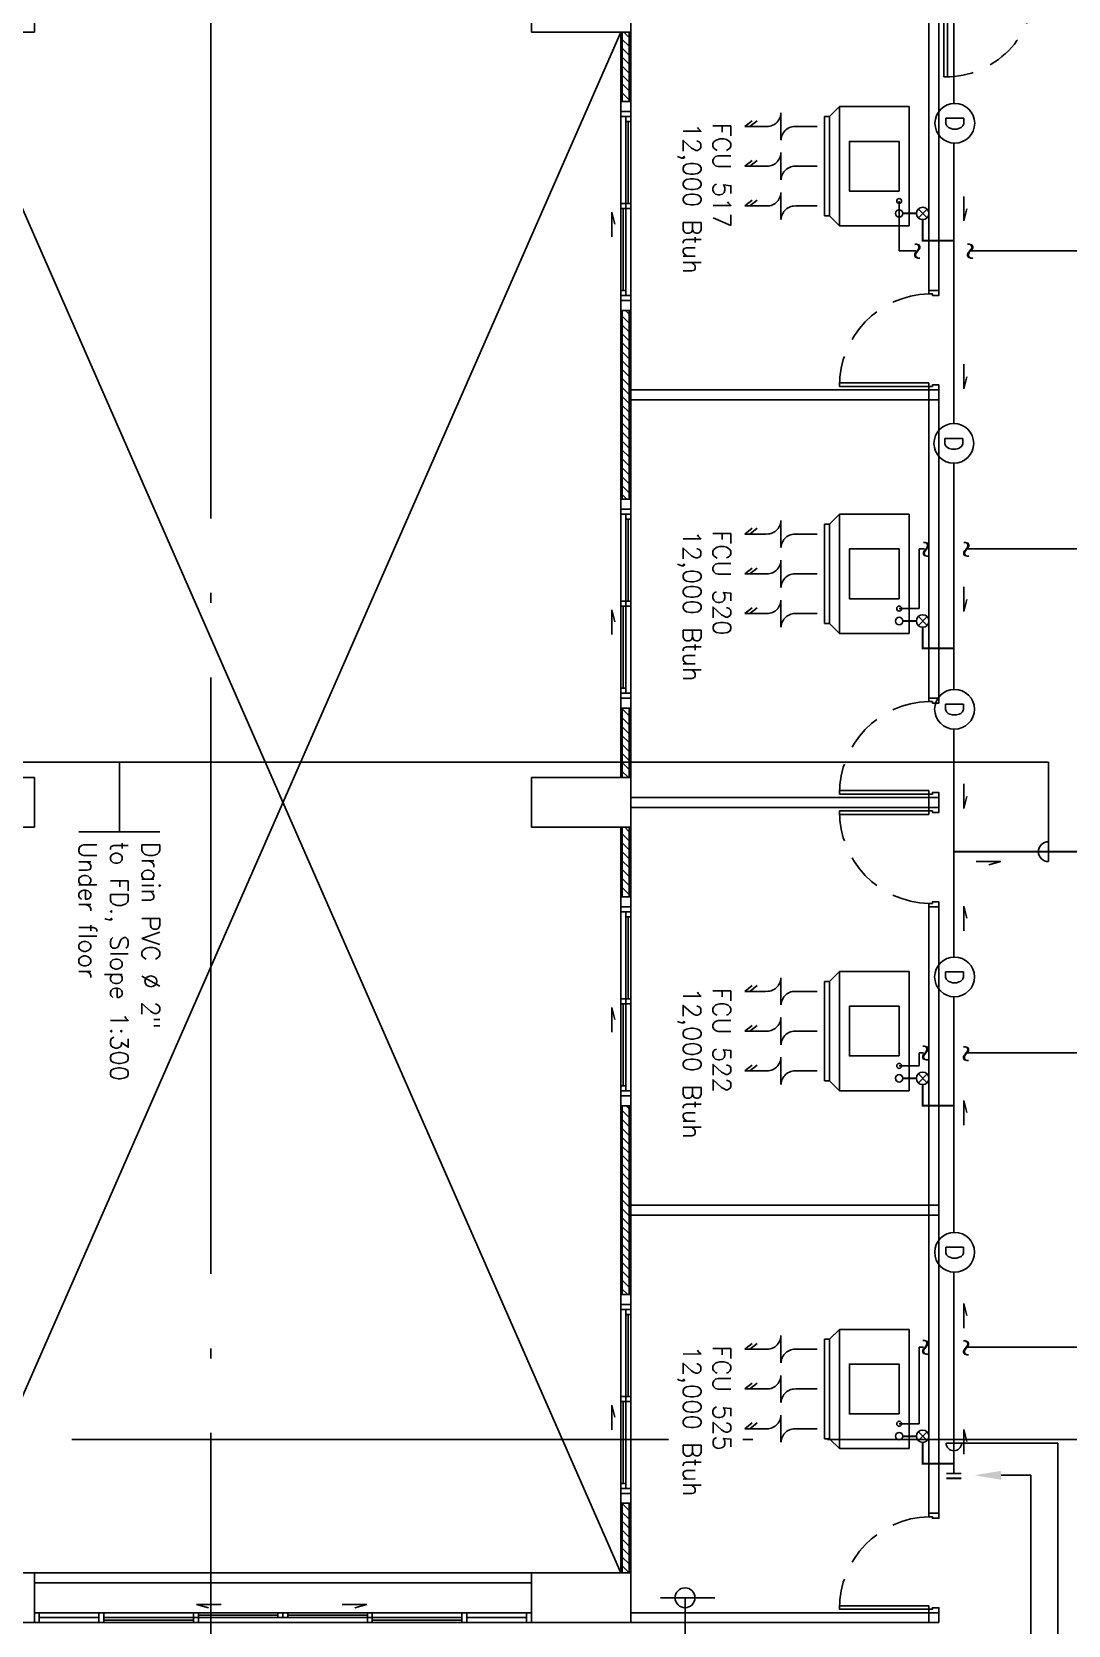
# Model space of a CAD drawing. Header units: millimetres. Extents: x -398 to 816, y -1 to 208.
# Drawn here: x 525.65 to 536.08, y 144.31 to 160.34 of the extents above; entities that cross this region are included whole.
import ezdxf
from ezdxf.enums import TextEntityAlignment as Align

# ---------------------------------------------------------------- set-up
doc = ezdxf.new("R2010")
doc.units = ezdxf.units.MM
doc.linetypes.add('ACAD_ISO04W100', pattern=[30, 24, -3, 0, -3])
doc.linetypes.add('DASHED', pattern=[0.75, 0.5, -0.25])
for name, color, linetype in [('AA_Column', 5, 'Continuous'), ('AA_Dim', 6, 'Continuous'), ('AA_Dim2', 6, 'Continuous'), ('AA_Door', 3, 'Continuous'), ('AA_Floor', 31, 'Continuous'), ('AA_Hatch', 8, 'Continuous'), ('AA_Wall', 1, 'Continuous'), ('AA_Window', 4, 'Continuous'), ('AC DRAIN', 240, 'Continuous'), ('AC FCU', 221, 'Continuous'), ('AC LINE', 171, 'Continuous')]:
    doc.layers.add(name, color=color, linetype=linetype)
doc.styles.add('Romand', font='romand.shx')
doc.styles.add('Romans', font='romans.shx')
doc.styles.get("Standard").update_dxf_attribs({"font": 'vit-s.shx'})
doc.dimstyles.new('overall', dxfattribs={"dimtxt": 0.25, "dimasz": 0.15, "dimexe": 0.3, "dimexo": 0.3, "dimgap": 0.18, "dimtad": 1, "dimzin": 0, "dimdsep": 46, "dimtxsty": 'Standard', "dimblk": 'ORIGIN', "dimcen": 0.015, "dimclrd": 256, "dimclre": 256, "dimclrt": 2, "dimadec": 0, "dimazin": 0, "dimtfac": 1, "dimtofl": 0, "dimtmove": 0, "dimatfit": 3, "dimldrblk": 'OPEN90', "dimfxl": 0, "dimtolj": 1, "dimtzin": 0, "dimarcsym": 0})
pattern_1 = [(315, (23.87015, 1262.65468), (0.0449012806, 0.0449012806), [])]

# ---------------------------------------------------------------- blocks, each defined once
blk = doc.blocks.new('door_90')
at = {"layer": 'AA_Door', "color": 9}
blk.add_lwpolyline([(0.07, 0.1), (0.07, 1), (0.035, 1), (0.035, 0.1)], close=True, dxfattribs=at)
for points in [[(0, 0), (0, 0.1), (0.035, 0.1), (0.035, 0.065), (0.05, 0.065), (0.05, 0), (0, 0)], [(1, 0), (1, 0.1), (0.965, 0.1), (0.965, 0.065), (0.95, 0.065), (0.95, 0), (1, 0)]]:
    blk.add_lwpolyline(points, dxfattribs=at)
at = {"layer": 'AA_Door', "color": 9, "linetype": 'DASHED', "ltscale": 0.75}
blk.add_arc((0.043, 0.077), 0.923, 1.5795, 90.5293, dxfattribs=at)
blk = doc.blocks.new('c')
at = {"layer": 'AA_Column', "color": 9}
blk.add_lwpolyline([(0.25, -0.5), (0.25, -0.5), (0.25, 0.5), (-0.25, 0.5), (-0.25, -0.5), (-0.25, -0.5), (-0.25, -0.5), (0.25, -0.5)], close=True, dxfattribs=at)
blk = doc.blocks.new('door_180s')
at = {"layer": 'AA_Door', "color": 9}
for points in [[(-0.1, 1.9), (0, 1.9), (0, 1.85), (-0.1, 1.85)], [(-0.05, 1.815), (0.85, 1.815), (0.85, 1.85), (-0.05, 1.85)], [(-0.05, 0.085), (-0.95, 0.085), (-0.95, 0.05), (-0.05, 0.05)], [(-0.1, 0.05), (0, 0.05), (0, 0), (-0.1, 0)]]:
    blk.add_lwpolyline(points, close=True, dxfattribs=at)
at = {"layer": 'AA_Door', "color": 9, "linetype": 'DASHED', "ltscale": 0.75}
for centre, start, end in [((-0.027, 1.826), 268.4655, 0.5022), ((-0.073, 0.074), 88.4655, 180.5022)]:
    blk.add_arc(centre, 0.877, start, end, dxfattribs=at)
blk = doc.blocks.new('_Origin')
at = {"layer": 'AA_Dim2', "color": 0, "lineweight": -2}
blk.add_line((0, 0), (-1, 0), dxfattribs=at)
blk.add_circle((0, 0), 0.5, dxfattribs=at)
blk = doc.blocks.new('_ArchTick')
at = {"color": 0, "linetype": 'ByBlock', "const_width": 0.15}
blk.add_lwpolyline([(-0.5, -0.5), (0.5, 0.5)], dxfattribs=at)
blk = doc.blocks.new('*D100')
at = {"layer": 'AA_Dim', "lineweight": -2}
for p, q in [((531.976, 144.585), (532.522, 144.585)), ((532.222, 144.385), (532.222, 139.335)), ((531.976, 139.335), (532.522, 139.335))]:
    blk.add_line(p, q, dxfattribs=at)
at = {"layer": 'Defpoints', "color": 0}
for p in [(531.676, 144.585), (531.676, 139.335), (532.222, 139.335)]:
    blk.add_point(p, dxfattribs=at)
at = {"layer": 'AA_Dim', "lineweight": -2, "xscale": 0.2, "yscale": 0.2, "zscale": 0.2}
for name, p, rotation in [('_Origin', (532.222, 144.585), 90), ('_ArchTick', (532.222, 139.335), 270)]:
    blk.add_blockref(name, p, dxfattribs=dict(at, rotation=rotation))
at = {"layer": 'AA_Dim', "color": 2, "insert": (531.892, 141.86), "char_height": 0.3, "attachment_point": 5, "rotation": 90}
blk.add_mtext('\\A1;5.25', dxfattribs=at)
blk = doc.blocks.new('_Open90')
at = {"layer": 'AA_Dim2', "color": 0, "lineweight": -2}
for p, q in [((0, 0), (-1, 0)), ((-0.5, 0.5), (0, 0)), ((0, 0), (-0.5, -0.5))]:
    blk.add_line(p, q, dxfattribs=at)
blk = doc.blocks.new('AC')
at = {"layer": 'AC FCU', "color": 8}
for p, q in [((-0.4, 1.651), (-0.342, 1.578)), ((-0.4, 1.444), (-0.4, 1.651)), ((0, 1.444), (0, 1.651)), ((0, 1.651), (0.058, 1.578)), ((0.4, 1.651), (0.458, 1.578)), ((0.4, 1.444), (0.4, 1.651)), ((-0.4, 1.601), (-0.342, 1.528)), ((0, 1.601), (0.058, 1.528)), ((0.4, 1.601), (0.458, 1.528)), ((-0.264, 1.289), (-0.536, 1.289)), ((0.136, 1.289), (-0.136, 1.289)), ((0.536, 1.289), (0.264, 1.289)), ((-0.4, 1.134), (-0.4, 0.926)), ((0, 1.134), (0, 0.926)), ((0.4, 1.134), (0.4, 0.926))]:
    blk.add_line(p, q, dxfattribs=at)
at = {"layer": 'AC FCU'}
for p, q in [((-0.5, 0.8), (-0.5, 0.85)), ((-0.5, 0.85), (0.5, 0.85)), ((0.5, 0.8), (0.5, 0.85)), ((-0.5, 0.8), (-0.6, 0.7)), ((-0.5, 0.8), (0.5, 0.8)), ((0.5, 0.8), (0.6, 0.7))]:
    blk.add_line(p, q, dxfattribs=at)
blk.add_lwpolyline([(-0.6, 0), (0.6, 0), (0.6, 0.7), (-0.6, 0.7)], close=True, dxfattribs=at)
at = {"layer": 'AC FCU', "color": 8}
blk.add_lwpolyline([(-0.25, 0.1), (-0.25, 0.6), (0.25, 0.6), (0.25, 0.1)], close=True, dxfattribs=at)
at = {"layer": 'AC FCU'}
blk.add_circle((-0.35, 0.1), 0.025, dxfattribs=at)
at = {"layer": 'AC FCU', "color": 8}
for centre, start, end in [((-0.26, 1.429), 173.9498, 268.5513), ((0.14, 1.429), 173.9498, 268.5513), ((0.54, 1.429), 173.9498, 268.5513), ((-0.54, 1.148), 353.9498, 88.5513), ((-0.14, 1.148), 353.9498, 88.5513), ((0.26, 1.148), 353.9498, 88.5513)]:
    blk.add_arc(centre, 0.14, start, end, dxfattribs=at)
blk = doc.blocks.new('DOWN')
at = {"layer": 'AC DRAIN'}
for p, q in [((-0.044, -0.044), (0.044, 0.044)), ((0.044, -0.044), (-0.044, 0.044))]:
    blk.add_line(p, q, dxfattribs=at)
blk.add_circle((0, 0), 0.0625, dxfattribs=at)
blk = doc.blocks.new('POINT_Drain')
at = {"layer": 'Defpoints'}
blk.add_circle((0, 0), 0.2, dxfattribs=at)
at = {"layer": 'AC DRAIN', "insert": (0, 0), "char_height": 0.18, "width": 0.25231, "attachment_point": 5, "style": 'Romans'}
blk.add_mtext('D', dxfattribs=at)

msp = doc.modelspace()

# ---------------------------------------------------------------- hatches: boundary and pattern name
at = {"layer": 'AA_Hatch'}
h = msp.add_hatch(dxfattribs=at)
h.set_pattern_fill('ANSI31', color=256, scale=0.02, angle=270, style=0)
h.set_pattern_definition(pattern_1)
h.paths.add_polyline_path([(531.661, 159.635), (531.661, 160.335), (531.591, 160.335), (531.591, 159.635)])
h = msp.add_hatch(dxfattribs=at)
h.set_pattern_fill('ANSI31', color=256, scale=0.02, angle=270, style=0)
h.set_pattern_definition(pattern_1)
h.paths.add_polyline_path([(531.661, 155.635), (531.661, 157.535), (531.591, 157.535), (531.591, 155.635)])
h = msp.add_hatch(dxfattribs=at)
h.set_pattern_fill('ANSI31', color=256, scale=0.02, angle=270, style=0)
h.set_pattern_definition(pattern_1)
h.paths.add_polyline_path([(531.661, 151.635), (531.661, 152.335), (531.591, 152.335), (531.591, 151.635)])
h.paths.add_polyline_path([(531.661, 152.835), (531.661, 153.535), (531.591, 153.535), (531.591, 152.835)])
h = msp.add_hatch(dxfattribs=at)
h.set_pattern_fill('ANSI31', color=256, scale=0.02, angle=270, style=0)
h.set_pattern_definition(pattern_1)
h.paths.add_polyline_path([(531.661, 147.635), (531.661, 149.236), (531.591, 149.236), (531.591, 147.635)])
h.paths.add_polyline_path([(531.661, 149.236), (531.661, 149.535), (531.591, 149.535), (531.591, 149.236)])
h = msp.add_hatch(dxfattribs=at)
h.set_pattern_fill('ANSI31', color=256, scale=0.02, angle=270, style=0)
h.set_pattern_definition(pattern_1)
h.paths.add_polyline_path([(531.661, 144.835), (531.661, 145.535), (531.591, 145.535), (531.591, 144.835)])

# ---------------------------------------------------------------- linework, layer by layer
at = {"layer": 'AA_Floor', "color": 8}
for p, q in [((531.576, 160.335), (524.776, 144.835)), ((524.776, 160.335), (531.576, 144.835))]:
    msp.add_line(p, q, dxfattribs=at)
at = {"layer": 'AA_Wall'}
for p, q in [((534.676, 160.735), (534.676, 157.7)), ((534.776, 160.735), (534.776, 157.685)), ((531.576, 160.335), (531.576, 159.535)), ((531.676, 160.335), (531.676, 159.535)), ((531.576, 157.635), (531.576, 155.535)), ((531.676, 157.635), (531.676, 155.535)), ((534.676, 156.77), (534.676, 153.6)), ((534.776, 156.785), (534.776, 153.585)), ((534.776, 156.735), (531.676, 156.735)), ((534.776, 156.635), (531.676, 156.635)), ((531.576, 153.63), (531.576, 152.835)), ((531.676, 153.635), (531.676, 152.835)), ((531.676, 152.635), (534.776, 152.635)), ((534.676, 152.67), (534.676, 152.5)), ((534.776, 152.685), (534.776, 152.485)), ((531.676, 152.535), (534.776, 152.535)), ((531.576, 152.335), (531.576, 151.535)), ((531.676, 152.335), (531.676, 151.535)), ((534.676, 151.57), (534.676, 145.4)), ((534.776, 151.585), (534.776, 145.385)), ((531.576, 149.635), (531.576, 147.535)), ((531.676, 149.635), (531.676, 147.535)), ((534.776, 148.535), (531.676, 148.535)), ((534.776, 148.435), (531.676, 148.435)), ((531.576, 145.63), (531.576, 144.835)), ((531.676, 145.635), (531.676, 144.835)), ((531.676, 144.435), (534.776, 144.435)), ((534.676, 144.47), (534.676, 144.335)), ((534.676, 144.335), (534.676, 144.47)), ((534.776, 144.485), (534.776, 144.335)), ((534.776, 144.335), (534.776, 144.485)), ((534.776, 144.335), (534.776, 144.435)), ((531.676, 144.335), (534.776, 144.335))]:
    msp.add_line(p, q, dxfattribs=at)
at = {"layer": 'AA_Wall', "color": 8}
for p, q in [((531.591, 160.335), (531.591, 159.635)), ((531.661, 160.335), (531.661, 159.635)), ((531.591, 157.535), (531.591, 155.635)), ((531.661, 157.535), (531.661, 155.635)), ((531.591, 153.535), (531.591, 152.835)), ((531.661, 153.535), (531.661, 152.835)), ((531.591, 152.335), (531.591, 151.635)), ((531.661, 152.335), (531.661, 151.635)), ((531.591, 149.535), (531.591, 147.635)), ((531.661, 149.535), (531.661, 147.635)), ((531.591, 145.535), (531.591, 144.835)), ((531.661, 145.535), (531.661, 144.835))]:
    msp.add_line(p, q, dxfattribs=at)
at = {"layer": 'AA_Wall', "color": 3}
for p, q in [((530.676, 144.835), (525.676, 144.835)), ((530.676, 144.735), (525.676, 144.735))]:
    msp.add_line(p, q, dxfattribs=at)
at = {"layer": 'AA_Wall'}
for points in [[(531.576, 159.635), (531.576, 159.535), (531.676, 159.535), (531.676, 159.635)], [(531.576, 157.635), (531.576, 157.535), (531.676, 157.535), (531.676, 157.635)], [(531.576, 155.635), (531.576, 155.535), (531.676, 155.535), (531.676, 155.635)], [(531.576, 153.635), (531.576, 153.535), (531.676, 153.535), (531.676, 153.635)], [(531.576, 151.635), (531.576, 151.535), (531.676, 151.535), (531.676, 151.635)], [(531.576, 149.635), (531.576, 149.535), (531.676, 149.535), (531.676, 149.635)], [(531.576, 147.635), (531.576, 147.535), (531.676, 147.535), (531.676, 147.635)], [(531.576, 145.635), (531.576, 145.535), (531.676, 145.535), (531.676, 145.635)]]:
    msp.add_lwpolyline(points, close=True, dxfattribs=at)
at = {"layer": 'AA_Window', "color": 8}
for p, q in [((531.576, 159.485), (531.576, 157.63)), ((531.626, 157.685), (531.626, 159.485)), ((531.676, 159.485), (531.676, 157.63)), ((531.484, 158.522), (531.517, 158.401)), ((531.484, 158.274), (531.484, 158.522)), ((531.626, 158.56), (531.676, 158.56)), ((531.576, 155.485), (531.576, 153.63)), ((531.626, 153.685), (531.626, 155.485)), ((531.676, 155.485), (531.676, 153.63)), ((531.484, 154.274), (531.484, 154.522)), ((531.484, 154.522), (531.517, 154.401)), ((531.626, 154.56), (531.676, 154.56)), ((531.576, 151.485), (531.576, 149.63)), ((531.626, 149.685), (531.626, 151.485)), ((531.676, 151.485), (531.676, 149.63)), ((531.484, 150.274), (531.484, 150.522)), ((531.484, 150.522), (531.517, 150.401)), ((531.626, 150.56), (531.676, 150.56)), ((531.576, 147.485), (531.576, 145.63)), ((531.626, 145.685), (531.626, 147.485)), ((531.676, 147.485), (531.676, 145.63)), ((531.484, 146.522), (531.517, 146.401)), ((531.484, 146.274), (531.484, 146.522)), ((531.626, 146.56), (531.676, 146.56)), ((525.726, 144.435), (526.326, 144.435)), ((526.376, 144.435), (527.276, 144.435)), ((527.554, 144.516), (527.306, 144.516)), ((527.306, 144.516), (527.427, 144.483)), ((529.026, 144.435), (527.326, 144.435)), ((528.176, 144.435), (528.176, 144.385)), ((528.772, 144.516), (529.02, 144.516)), ((529.02, 144.516), (528.9, 144.483)), ((529.976, 144.435), (529.076, 144.435)), ((530.626, 144.435), (530.026, 144.435)), ((525.726, 144.335), (526.326, 144.335)), ((526.376, 144.385), (527.276, 144.385)), ((526.376, 144.335), (527.276, 144.335)), ((527.326, 144.385), (528.151, 144.385)), ((529.026, 144.335), (527.326, 144.335)), ((528.151, 144.385), (529.026, 144.385)), ((529.976, 144.385), (529.076, 144.385)), ((529.976, 144.335), (529.076, 144.335)), ((530.626, 144.335), (530.026, 144.335))]:
    msp.add_line(p, q, dxfattribs=at)
at = {"layer": 'AA_Window'}
for p, q in [((531.651, 158.61), (531.651, 159.435)), ((531.601, 158.56), (531.601, 157.735)), ((531.651, 154.61), (531.651, 155.435)), ((531.601, 154.56), (531.601, 153.735)), ((531.651, 150.61), (531.651, 151.435)), ((531.601, 150.56), (531.601, 149.735)), ((531.651, 146.61), (531.651, 147.435)), ((531.601, 146.56), (531.601, 145.735)), ((527.326, 144.41), (528.126, 144.41)), ((528.226, 144.41), (529.026, 144.41)), ((526.326, 144.385), (525.726, 144.385)), ((526.376, 144.36), (527.276, 144.36)), ((529.976, 144.36), (529.076, 144.36)), ((530.626, 144.385), (530.026, 144.385))]:
    msp.add_line(p, q, dxfattribs=at)
at = {"layer": 'AA_Window', "color": 2}
for points in [[(531.676, 159.535), (531.576, 159.535), (531.576, 159.485), (531.676, 159.485)], [(531.676, 157.685), (531.576, 157.685), (531.576, 157.635), (531.676, 157.635)], [(531.676, 155.535), (531.576, 155.535), (531.576, 155.485), (531.676, 155.485)], [(531.676, 153.685), (531.576, 153.685), (531.576, 153.635), (531.676, 153.635)], [(531.676, 151.535), (531.576, 151.535), (531.576, 151.485), (531.676, 151.485)], [(531.676, 149.685), (531.576, 149.685), (531.576, 149.635), (531.676, 149.635)], [(531.676, 149.685), (531.576, 149.685), (531.576, 149.635), (531.676, 149.635)], [(531.676, 147.535), (531.576, 147.535), (531.576, 147.485), (531.676, 147.485)], [(531.676, 145.685), (531.576, 145.685), (531.576, 145.635), (531.676, 145.635)], [(525.726, 144.335), (525.726, 144.435), (525.676, 144.435), (525.676, 144.335)], [(526.376, 144.335), (526.376, 144.435), (526.326, 144.435), (526.326, 144.335)], [(529.976, 144.335), (529.976, 144.435), (530.026, 144.435), (530.026, 144.335)], [(530.626, 144.335), (530.626, 144.435), (530.676, 144.435), (530.676, 144.335)], [(527.276, 144.335), (527.276, 144.385), (527.326, 144.385), (527.326, 144.335)], [(529.076, 144.335), (529.076, 144.385), (529.026, 144.385), (529.026, 144.335)]]:
    msp.add_lwpolyline(points, close=True, dxfattribs=at)
at = {"layer": 'AA_Window'}
for points in [[(531.676, 159.435), (531.626, 159.435), (531.626, 159.485), (531.676, 159.485)], [(531.626, 158.61), (531.576, 158.61), (531.576, 158.56), (531.626, 158.56)], [(531.676, 158.61), (531.626, 158.61), (531.626, 158.56), (531.676, 158.56)], [(531.626, 157.735), (531.576, 157.735), (531.576, 157.685), (531.626, 157.685)], [(531.676, 155.435), (531.626, 155.435), (531.626, 155.485), (531.676, 155.485)], [(531.626, 154.61), (531.576, 154.61), (531.576, 154.56), (531.626, 154.56)], [(531.676, 154.61), (531.626, 154.61), (531.626, 154.56), (531.676, 154.56)], [(531.626, 153.735), (531.576, 153.735), (531.576, 153.685), (531.626, 153.685)], [(531.676, 151.435), (531.626, 151.435), (531.626, 151.485), (531.676, 151.485)], [(531.626, 150.61), (531.576, 150.61), (531.576, 150.56), (531.626, 150.56)], [(531.676, 150.61), (531.626, 150.61), (531.626, 150.56), (531.676, 150.56)], [(531.626, 149.735), (531.576, 149.735), (531.576, 149.685), (531.626, 149.685)], [(531.676, 147.435), (531.626, 147.435), (531.626, 147.485), (531.676, 147.485)], [(531.626, 146.61), (531.576, 146.61), (531.576, 146.56), (531.626, 146.56)], [(531.676, 146.61), (531.626, 146.61), (531.626, 146.56), (531.676, 146.56)], [(531.626, 145.735), (531.576, 145.735), (531.576, 145.685), (531.626, 145.685)], [(527.276, 144.385), (527.276, 144.435), (527.326, 144.435), (527.326, 144.385)], [(528.126, 144.385), (528.126, 144.435), (528.176, 144.435), (528.176, 144.385)], [(528.176, 144.385), (528.176, 144.435), (528.226, 144.435), (528.226, 144.385)], [(529.076, 144.385), (529.076, 144.435), (529.026, 144.435), (529.026, 144.385)]]:
    msp.add_lwpolyline(points, close=True, dxfattribs=at)
at = {"layer": 'AC DRAIN', "color": 1}
for p, q in [((535.026, 158.682), (535.026, 158.435)), ((535.026, 158.435), (535.058, 158.555)), ((535.026, 156.993), (535.026, 156.746)), ((535.026, 156.746), (535.058, 156.866)), ((535.026, 154.753), (535.026, 154.505)), ((535.026, 154.505), (535.058, 154.626)), ((535.026, 152.773), (535.026, 152.525)), ((535.026, 152.525), (535.058, 152.646)), ((535.152, 151.99), (535.4, 151.99)), ((535.4, 151.99), (535.279, 151.958)), ((535.026, 151.294), (535.026, 151.542)), ((535.026, 151.542), (535.058, 151.421)), ((535.026, 149.34), (535.026, 149.588)), ((535.026, 149.588), (535.058, 149.467)), ((535.026, 147.298), (535.026, 147.545)), ((535.026, 147.545), (535.058, 147.425)), ((535.026, 146.031), (535.026, 146.279)), ((535.026, 146.279), (535.058, 146.158))]:
    msp.add_line(p, q, dxfattribs=at)
at = {"layer": 'AC DRAIN', "color": 2}
for p, q in [((526.531, 152.99), (520.531, 152.99)), ((535.877, 152.99), (526.531, 152.99)), ((526.531, 152.99), (526.531, 152.29)), ((535.877, 152.19), (535.877, 152.99)), ((526.938, 152.29), (526.123, 152.29)), ((535.877, 151.99), (535.877, 152.19)), ((534.957, 146.139), (534.851, 146.139)), ((534.957, 146.139), (535.973, 146.139)), ((535.973, 146.139), (535.973, 141.217)), ((535.401, 145.817), (535.701, 145.817)), ((535.701, 145.817), (535.701, 143.567))]:
    msp.add_line(p, q, dxfattribs=at)
at = {"layer": 'AC DRAIN', "linetype": 'DASHED', "const_width": 0.02}
for points in [[(534.926, 161.571), (534.926, 159.617)], [(534.926, 159.217), (534.926, 158.172)], [(534.613, 158.447), (534.613, 158.235), (534.926, 158.235)], [(534.926, 158.172), (534.926, 156.397)], [(534.926, 155.997), (534.926, 154.072)], [(534.613, 154.347), (534.613, 154.135), (534.926, 154.135)], [(534.926, 154.072), (534.926, 153.723)], [(534.926, 153.323), (534.926, 151.03)], [(537.425, 152.09), (534.924, 152.09)], [(534.926, 150.63), (534.926, 149.472)], [(534.613, 149.747), (534.613, 149.535), (534.926, 149.535)], [(534.926, 149.472), (534.926, 148.26)], [(534.926, 147.86), (534.926, 145.935)], [(534.613, 146.147), (534.613, 145.935), (534.926, 145.935)]]:
    msp.add_lwpolyline(points, dxfattribs=at)
at = {"layer": 'AC DRAIN', "const_width": 0.02}
for points in [[(534.413, 158.51), (534.551, 158.51)], [(534.413, 154.41), (534.551, 154.41)], [(534.413, 149.81), (534.551, 149.81)], [(534.413, 146.21), (534.551, 146.21)], [(534.926, 145.935), (534.926, 145.835)], [(535.001, 145.835), (534.851, 145.835)], [(535.001, 145.785), (534.851, 145.785)]]:
    msp.add_lwpolyline(points, dxfattribs=at)
at = {"layer": 'AC DRAIN'}
for centre in [(534.376, 158.51), (534.376, 154.41), (534.376, 149.81), (534.376, 146.21)]:
    msp.add_circle(centre, 0.0375, dxfattribs=at)
at = {"layer": 'AC DRAIN', "color": 2}
for centre, radius, start, end in [((535.877, 152.09), 0.1, 90, 270), ((534.926, 146.142), 0.0782, 182.2809, 357.7191)]:
    msp.add_arc(centre, radius, start, end, dxfattribs=at)
msp.add_solid([(535.401, 145.772), (535.131, 145.817), (535.401, 145.862)], dxfattribs=at)
at = {"layer": 'AC FCU', "color": 5, "linetype": 'ACAD_ISO04W100', "ltscale": 0.25}
for p, q in [((527.45, 199.443), (527.45, 132.362)), ((547.254, 146.178), (509.881, 146.178))]:
    msp.add_line(p, q, dxfattribs=at)
at = {"layer": 'AC LINE'}
for p, q in [((534.376, 158.635), (534.376, 158.135)), ((534.376, 158.135), (534.543, 158.135)), ((535.086, 158.135), (541.261, 158.135)), ((534.576, 155.135), (534.632, 155.135)), ((534.576, 154.535), (534.576, 155.135)), ((541.262, 155.135), (535.047, 155.135)), ((534.376, 154.535), (534.576, 154.535)), ((534.576, 150.065), (534.62, 150.065)), ((534.576, 149.935), (534.576, 150.065)), ((535.044, 150.065), (542.577, 150.065)), ((534.376, 149.935), (534.576, 149.935)), ((534.576, 146.335), (534.576, 147.105)), ((534.576, 147.105), (534.621, 147.105)), ((535.046, 147.105), (541.263, 147.105)), ((534.376, 146.335), (534.576, 146.335))]:
    msp.add_line(p, q, dxfattribs=at)

# ---------------------------------------------------------------- block references
at = {"layer": 'AA_Wall', "xscale": -1}
for name, p, rotation in [('door_180s', (534.776, 160.835), 270), ('c', (525.176, 160.585), 90), ('c', (525.176, 152.585), 90), ('door_90', (534.776, 152.535), 90), ('c', (525.176, 144.585), 90)]:
    msp.add_blockref(name, p, dxfattribs=dict(at, rotation=rotation))
at = {"layer": 'AA_Wall'}
for name, p, rotation in [('c', (531.176, 160.585), 270), ('door_90', (534.776, 156.735), 90), ('door_90', (534.776, 152.635), 90), ('c', (531.176, 152.585), 270), ('door_90', (534.776, 144.435), 90), ('c', (531.176, 144.585), 270)]:
    msp.add_blockref(name, p, dxfattribs=dict(at, rotation=rotation))
at = {"layer": 'AC DRAIN', "color": 2, "rotation": 270}
for p in [(534.936, 159.417), (534.926, 156.197), (534.933, 153.523), (534.933, 150.83), (534.934, 148.06)]:
    msp.add_blockref('POINT_Drain', p, dxfattribs=at)
at = {"layer": 'AC DRAIN', "rotation": 90}
for p in [(534.613, 158.51), (534.613, 154.41), (534.613, 149.81), (534.613, 146.21)]:
    msp.add_blockref('DOWN', p, dxfattribs=at)
at = {"layer": 'AC FCU', "rotation": 90}
for p in [(534.476, 158.985), (534.476, 154.885), (534.476, 150.285), (534.476, 146.685)]:
    msp.add_blockref('AC', p, dxfattribs=at)

# ---------------------------------------------------------------- texts
at = {"layer": 'AC DRAIN', "color": 2, "style": 'Romans'}
msp.add_text('Under floor', height=0.18, rotation=270, dxfattribs=at).set_placement((526.123, 152.19))
msp.add_text('to FD., Slope 1:300', height=0.18, rotation=270, dxfattribs=at).set_placement((526.531, 152.19), align=Align.MIDDLE_LEFT)
msp.add_text('Drain PVC %%c 2"  ', height=0.18, rotation=270, dxfattribs=at).set_placement((526.938, 152.19), align=Align.TOP_LEFT)
at = {"layer": 'AC FCU', "style": 'Romans'}
for s, p in [('12,000 Btuh', (532.382, 159.422)), ('FCU 517', (532.682, 159.422)), ('12,000 Btuh', (532.382, 155.322)), ('FCU 520', (532.682, 155.322)), ('12,000 Btuh', (532.382, 150.722)), ('FCU 522', (532.682, 150.722)), ('12,000 Btuh', (532.382, 147.122)), ('FCU 525', (532.682, 147.122))]:
    msp.add_text(s, height=0.18, rotation=270.0892, dxfattribs=at).set_placement(p, align=Align.TOP_LEFT)
at = {"layer": 'AC LINE', "style": 'Romand'}
for p in [(534.545, 158.131), (535.077, 158.131), (534.632, 155.131), (535.038, 155.131), (534.626, 150.065), (535.036, 150.059), (534.626, 147.105), (535.036, 147.099)]:
    msp.add_text('~', height=0.18, rotation=90, dxfattribs=at).set_placement(p, align=Align.MIDDLE)

# ---------------------------------------------------------------- dimensions: what is measured, and where the dimension line sits
at = {"layer": 'AA_Dim'}
dim = msp.add_linear_dim(base=(532.222, 139.335), p1=(531.676, 144.585), p2=(531.676, 139.335), angle=270, dimstyle='overall', override={"dimtxt": 0.3, "dimasz": 0.2, "dimblk1": 'Origin', "dimblk2": 'ArchTick', "dimsah": 1}, dxfattribs=at)
dim.commit()
dim.dimension.update_dxf_attribs({"geometry": '*D100', "text_midpoint": (532.222, 141.86), "dimtype": 160})

doc.saveas('drawing.dxf')
